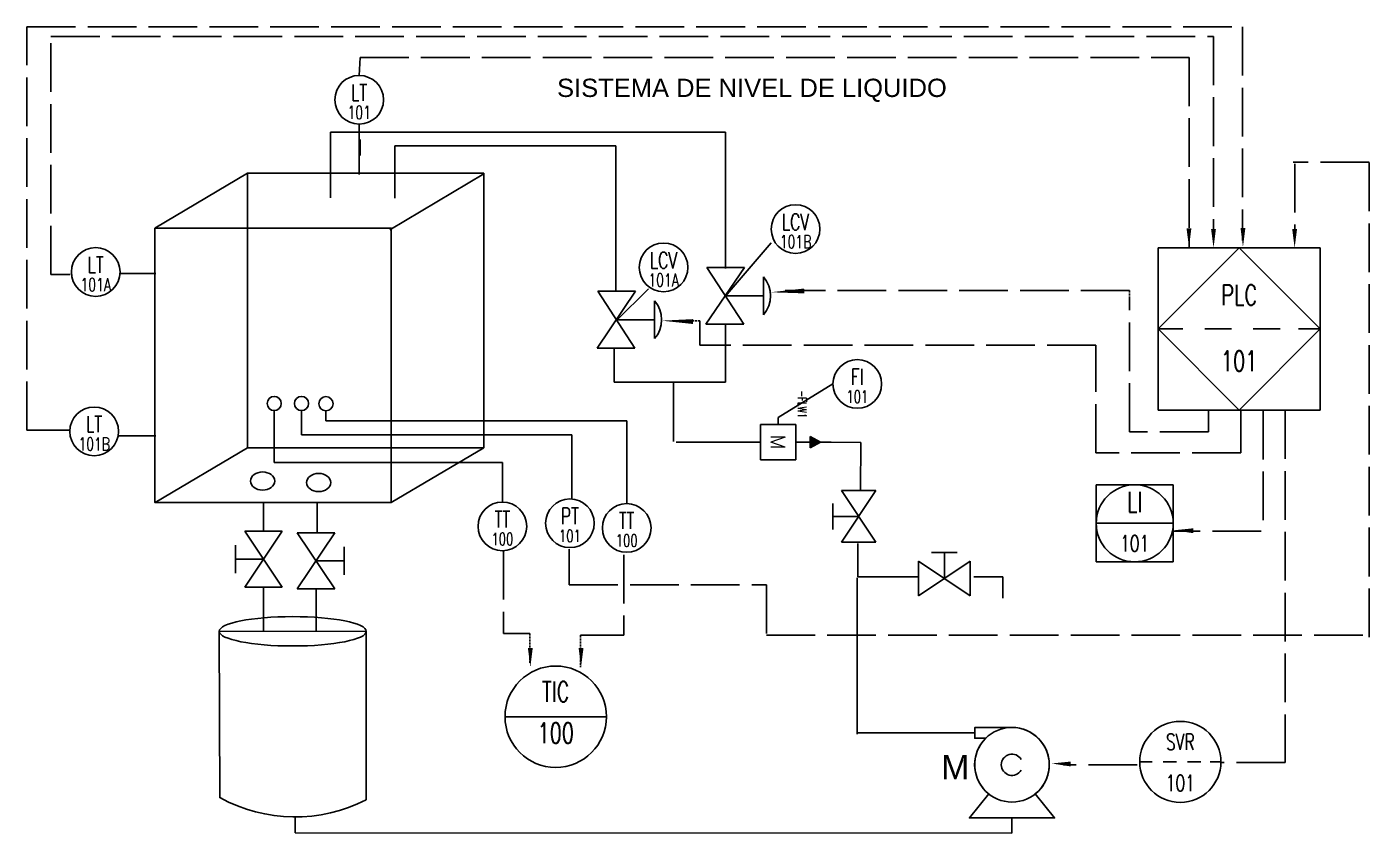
# Model space of a CAD drawing. Header units: inches. Extents: x 106 to 3517, y 102 to 1557.
# Drawn here: x 313 to 643.9, y 1358.5 to 1557.3 of the extents above; entities that cross this region are included whole.
import ezdxf
from ezdxf.enums import TextEntityAlignment as Align

# ---------------------------------------------------------------- set-up
doc = ezdxf.new("R2010")
doc.units = ezdxf.units.IN
doc.header["$MEASUREMENT"] = 0
doc.linetypes.add('ACAD_ISO02W100', pattern=[15, 12, -3])
doc.linetypes.add('DASHED', pattern=[0.75, 0.5, -0.25])
for name, color, linetype in [('MISC', 7, 'Continuous'), ('SYMS', 7, 'Continuous'), ('TAGS', 150, 'Continuous')]:
    doc.layers.add(name, color=color, linetype=linetype)
doc.styles.get("Standard").update_dxf_attribs({"font": 'arial.ttf'})
doc.styles.add('WD', font='romans.shx')

# ---------------------------------------------------------------- blocks, each defined once
blk = doc.blocks.new('HIN1_FIELD_MOUNT')
at = {"ltscale": 3.2258}
blk.add_circle((0, 0), 0.5, dxfattribs=at)
at = {"style": 'WD', "width": 0.7}
for tag, height, p in [('INST', 0.125, (-0.454, 0.471)), ('LOC', 0.125, (-0.454, 0.309)), ('TERM01', 0.0625, (-0.524, 0.018))]:
    blk.add_attdef(tag, text='', height=height, dxfattribs=at).set_placement(p, align=Align.RIGHT)
for tag, p, height in [('TERM04', (0.021, 0.531), 0.0625), ('X2TERM04', (0, 0.5), 0.005), ('X4TERM01', (-0.5, 0), 0.005), ('X1TERM03', (0.5, 0), 0.005), ('TERM03', (0.522, 0.018), 0.0625), ('RATING1', (0.513, -0.159), 0.125), ('DESC1', (0.513, -0.318), 0.125), ('X8TERM02', (0, -0.5), 0.005), ('TERM02', (0.023, -0.581), 0.0625), ('DESC2', (0.513, -0.508), 0.125), ('WDTAGALT', (0.513, -0.863), 0.125), ('DESC3', (0.513, -0.688), 0.125)]:
    blk.add_attdef(tag, p, '', height=height, dxfattribs=at)
blk.add_attdef('XREF', text='', height=0.0625, rotation=0.0625, dxfattribs=at).set_placement((0.546, 0.412), align=Align.TOP_CENTER)
for tag, p in [('TAG1_PART1', (0, 0.147)), ('TAG1_PART2', (0, -0.26))]:
    blk.add_attdef(tag, text='', height=0.125, dxfattribs=at).set_placement(p, align=Align.CENTER)
at = {"style": 'WD', "width": 0.7, "flags": 1}
for tag, p in [('WDTYPE', (-0.535, -0.17)), ('CAT', (-0.546, -0.253)), ('MFG', (-0.544, -0.28)), ('FAMILY', (-0.537, -0.223)), ('ASSYCODE', (-0.525, -0.306))]:
    blk.add_attdef(tag, text='', height=0.01, dxfattribs=at).set_placement(p, align=Align.CENTER)
blk = doc.blocks.new('VP1_CENTRIFUGAL_PUMP1')
at = {"ltscale": 3.2258}
for p, q in [((0.625, 0.5), (0.342, 0.273)), ((0.625, -0.5), (0.625, 0.5)), ((-0.437, 0), (-0.437, -0.436)), ((-0.312, -0.306), (-0.312, -0.436)), ((0.625, -0.5), (0.342, -0.273)), ((-0.437, -0.436), (-0.312, -0.436))]:
    blk.add_line(p, q, dxfattribs=at)
at = {"ltscale": 25.4}
blk.add_lwpolyline([(-0.312, -0.306), (-0.312, -0.436), (-0.437, -0.436), (-0.437, 0, -0.708958), (0.342, 0.273), (0.625, 0.5), (0.625, -0.5), (0.342, -0.273, -0.450073)], format="xyb", close=True, dxfattribs=at)
at = {"ltscale": 3.2258}
blk.add_circle((0, 0), 0.438, dxfattribs=at)
blk.add_arc((0, 0), 0.125, 120, 60, dxfattribs=at)
at = {"style": 'WD'}
for tag, height, p in [('INST', 0.125, (-0.433, 0.723)), ('LOC', 0.125, (-0.433, 0.537)), ('TAG1', 0.125, (-0.433, 0.359)), ('TERM03', 0.0625, (-0.469, 0.021)), ('TERM02', 0.0625, (-0.469, -0.196)), ('TERM01', 0.0625, (-0.399, -0.508))]:
    blk.add_attdef(tag, text='', height=height, dxfattribs=at).set_placement(p, align=Align.RIGHT)
blk.add_attdef('XREF', text='', height=0.0625, rotation=0.0625, dxfattribs=at).set_placement((0.777, 0.595), align=Align.TOP_CENTER)
for tag, p, height in [('X4TERM03', (-0.437, 0), 0.005), ('X2TERM04', (0, 0), 0.005), ('TERM04', (0.01, 0.011), 0.0625), ('RATING1', (0.647, -0.149), 0.125), ('X4TERM02', (-0.437, -0.218), 0.005), ('DESC1', (0.647, -0.366), 0.125), ('X8TERM01', (-0.375, -0.436), 0.005), ('DESC2', (0.647, -0.55), 0.125), ('DESC3', (0.647, -0.74), 0.125), ('WDTAGALT', (0.647, -0.925), 0.125)]:
    blk.add_attdef(tag, p, '', height=height, dxfattribs=at)
at = {"style": 'WD', "flags": 1}
for tag, p in [('WDTYPE', (-0.097, -0.246)), ('FAMILY', (-0.01, -0.17)), ('CAT', (-0.01, -0.214)), ('MFG', (-0.008, -0.246)), ('ASSYCODE', (0.02, -0.275))]:
    blk.add_attdef(tag, text='', height=0.01, dxfattribs=at).set_placement(p, align=Align.CENTER)
blk = doc.blocks.new('HIN1_INFRONT_MAIN')
at = {"ltscale": 0.127}
blk.add_line((-0.5, 0), (0.5, 0), dxfattribs=at)
at = {"ltscale": 3.2258}
blk.add_circle((0, 0), 0.5, dxfattribs=at)
at = {"style": 'WD', "width": 0.7}
for tag, height, p in [('INST', 0.125, (-0.481, 0.455)), ('LOC', 0.125, (-0.481, 0.293)), ('TERM01', 0.0625, (-0.524, 0.018))]:
    blk.add_attdef(tag, text='', height=height, dxfattribs=at).set_placement(p, align=Align.RIGHT)
for tag, p, height in [('TERM04', (0.021, 0.531), 0.0625), ('X2TERM04', (0, 0.5), 0.005), ('X4TERM01', (-0.5, 0), 0.005), ('X1TERM03', (0.5, 0), 0.005), ('TERM03', (0.522, 0.018), 0.0625), ('RATING1', (0.513, -0.162), 0.125), ('DESC1', (0.513, -0.321), 0.125), ('DESC2', (0.513, -0.51), 0.125), ('X8TERM02', (0, -0.5), 0.005), ('TERM02', (0.023, -0.581), 0.0625), ('DESC3', (0.513, -0.691), 0.125), ('WDTAGALT', (0.513, -0.866), 0.125)]:
    blk.add_attdef(tag, p, '', height=height, dxfattribs=at)
blk.add_attdef('XREF', text='', height=0.0625, rotation=0.0625, dxfattribs=at).set_placement((0.546, 0.412), align=Align.TOP_CENTER)
for tag, p in [('TAG1_PART1', (0, 0.147)), ('TAG1_PART2', (0, -0.26))]:
    blk.add_attdef(tag, text='', height=0.125, dxfattribs=at).set_placement(p, align=Align.CENTER)
at = {"style": 'WD', "width": 0.7, "flags": 1}
for tag, p in [('WDTYPE', (-0.535, -0.17)), ('CAT', (-0.546, -0.253)), ('FAMILY', (-0.537, -0.223)), ('MFG', (-0.544, -0.28)), ('ASSYCODE', (-0.525, -0.306))]:
    blk.add_attdef(tag, text='', height=0.01, dxfattribs=at).set_placement(p, align=Align.CENTER)
blk = doc.blocks.new('HIN1_INFRONT_MAIN_C')
for p, q in [((-0.5, -0.5), (-0.5, 0.5)), ((-0.5, 0.5), (0.5, 0.5)), ((0.5, 0.5), (0.5, -0.5)), ((0.5, -0.5), (-0.5, -0.5))]:
    blk.add_line(p, q)
at = {"ltscale": 0.127}
blk.add_line((-0.5, 0), (0.5, 0), dxfattribs=at)
at = {"ltscale": 3.2258}
blk.add_circle((0, 0), 0.5, dxfattribs=at)
at = {"style": 'WD', "width": 0.7}
for tag, height, p in [('INST', 0.125, (-0.553, 0.447)), ('LOC', 0.125, (-0.553, 0.285)), ('TERM01', 0.0625, (-0.524, 0.018))]:
    blk.add_attdef(tag, text='', height=height, dxfattribs=at).set_placement(p, align=Align.RIGHT)
for tag, p, height in [('TERM04', (0.021, 0.531), 0.0625), ('X2TERM04', (0, 0.5), 0.005), ('X4TERM01', (-0.5, 0), 0.005), ('X1TERM03', (0.5, 0), 0.005), ('TERM03', (0.522, 0.018), 0.0625), ('RATING1', (0.526, -0.16), 0.125), ('DESC1', (0.526, -0.319), 0.125), ('X8TERM02', (0, -0.5), 0.005), ('TERM02', (0.023, -0.581), 0.0625), ('DESC2', (0.526, -0.509), 0.125), ('DESC3', (0.526, -0.69), 0.125), ('WDTAGALT', (0.526, -0.864), 0.125)]:
    blk.add_attdef(tag, p, '', height=height, dxfattribs=at)
blk.add_attdef('XREF', text='', height=0.0625, rotation=0.0625, dxfattribs=at).set_placement((0.63, 0.377), align=Align.TOP_CENTER)
for tag, p in [('TAG1_PART1', (0, 0.147)), ('TAG1_PART2', (0, -0.26))]:
    blk.add_attdef(tag, text='', height=0.125, dxfattribs=at).set_placement(p, align=Align.CENTER)
at = {"style": 'WD', "width": 0.7, "flags": 1}
for tag, p in [('WDTYPE', (-0.577, -0.17)), ('CAT', (-0.587, -0.253)), ('MFG', (-0.586, -0.28)), ('FAMILY', (-0.579, -0.223)), ('ASSYCODE', (-0.566, -0.306))]:
    blk.add_attdef(tag, text='', height=0.01, dxfattribs=at).set_placement(p, align=Align.CENTER)
blk = doc.blocks.new('HIN1_BEHIND_MAIN_PLC')
for p, q in [((-0.5, -0.5), (-0.5, 0.5)), ((-0.5, 0.5), (0.5, 0.5)), ((0.5, 0.5), (0.5, -0.5)), ((-0.5, 0), (-0.347, 0)), ((-0.2117, 0), (-0.0466, 0)), ((0.0871, 0), (0.2526, 0)), ((0.3657, 0), (0.5, 0)), ((0.5, -0.5), (-0.5, -0.5))]:
    blk.add_line(p, q)
at = {"ltscale": 25.4, "flags": 128}
blk.add_lwpolyline([(0, 0.5), (-0.5, 0), (0, -0.5), (0.5, 0)], close=True, dxfattribs=at)
at = {"ltscale": 3.2258, "flags": 128}
blk.add_lwpolyline([(0, 0.5), (-0.5, 0), (0, -0.5), (0.5, 0)], close=True, dxfattribs=at)
blk.add_lwpolyline([(0, 0.5), (-0.5, 0), (0, -0.5), (0.5, 0)], close=True, dxfattribs=at)
at = {"style": 'WD', "width": 0.7}
for tag, height, p in [('INST', 0.125, (-0.5614, 0.4853)), ('LOC', 0.125, (-0.5614, 0.3237)), ('TERM01', 0.0625, (-0.5242, 0.0184))]:
    blk.add_attdef(tag, text='', height=height, dxfattribs=at).set_placement(p, align=Align.RIGHT)
for tag, p, height in [('TERM04', (0.0207, 0.5306), 0.0625), ('X2TERM04', (0, 0.5), 0.005), ('X4TERM01', (-0.5, 0), 0.005), ('X1TERM03', (0.5, 0), 0.005), ('TERM03', (0.5222, 0.0184), 0.0625), ('RATING1', (0.5215, -0.1549), 0.125), ('DESC1', (0.5215, -0.3138), 0.125), ('DESC2', (0.5215, -0.5037), 0.125), ('X8TERM02', (0, -0.5), 0.005), ('TERM02', (0.0233, -0.5809), 0.0625), ('DESC3', (0.5215, -0.6847), 0.125), ('WDTAGALT', (0.5215, -0.8588), 0.125)]:
    blk.add_attdef(tag, p, '', height=height, dxfattribs=at)
blk.add_attdef('XREF', text='', height=0.0625, rotation=0.0625, dxfattribs=at).set_placement((0.6297, 0.3767), align=Align.TOP_CENTER)
for tag, p in [('TAG1_PART1', (0, 0.147)), ('TAG1_PART2', (0, -0.2602))]:
    blk.add_attdef(tag, text='', height=0.125, dxfattribs=at).set_placement(p, align=Align.CENTER)
at = {"style": 'WD', "width": 0.7, "flags": 1}
for tag, p in [('WDTYPE', (-0.5767, -0.1697)), ('CAT', (-0.5871, -0.2531)), ('FAMILY', (-0.5789, -0.2227)), ('MFG', (-0.5859, -0.2796)), ('ASSYCODE', (-0.5662, -0.3061))]:
    blk.add_attdef(tag, text='', height=0.01, dxfattribs=at).set_placement(p, align=Align.CENTER)
blk = doc.blocks.new('HIN1_BEHIND_MAIN')
for p, q in [((-0.5, 0), (-0.347, 0)), ((-0.212, 0), (-0.047, 0)), ((0.087, 0), (0.253, 0)), ((0.366, 0), (0.5, 0))]:
    blk.add_line(p, q)
at = {"ltscale": 3.2258}
blk.add_circle((0, 0), 0.5, dxfattribs=at)
at = {"style": 'WD', "width": 0.7}
for tag, height, p in [('INST', 0.125, (-0.467, 0.442)), ('LOC', 0.125, (-0.467, 0.28)), ('TERM01', 0.0625, (-0.524, 0.018))]:
    blk.add_attdef(tag, text='', height=height, dxfattribs=at).set_placement(p, align=Align.RIGHT)
for tag, p, height in [('X2TERM04', (0, 0.5), 0.005), ('TERM04', (0.021, 0.531), 0.0625), ('X4TERM01', (-0.5, 0), 0.005), ('X1TERM03', (0.5, 0), 0.005), ('TERM03', (0.522, 0.018), 0.0625), ('RATING1', (0.52, -0.15), 0.125), ('DESC1', (0.52, -0.309), 0.125), ('X8TERM02', (0, -0.5), 0.005), ('DESC2', (0.52, -0.499), 0.125), ('TERM02', (0.023, -0.581), 0.0625), ('DESC3', (0.52, -0.68), 0.125), ('WDTAGALT', (0.52, -0.854), 0.125)]:
    blk.add_attdef(tag, p, '', height=height, dxfattribs=at)
blk.add_attdef('XREF', text='', height=0.0625, rotation=0.0625, dxfattribs=at).set_placement((0.546, 0.412), align=Align.TOP_CENTER)
for tag, p in [('TAG1_PART1', (0, 0.147)), ('TAG1_PART2', (0, -0.26))]:
    blk.add_attdef(tag, text='', height=0.125, dxfattribs=at).set_placement(p, align=Align.CENTER)
at = {"style": 'WD', "width": 0.7, "flags": 1}
for tag, p in [('WDTYPE', (-0.535, -0.17)), ('CAT', (-0.546, -0.253)), ('MFG', (-0.544, -0.28)), ('FAMILY', (-0.537, -0.223)), ('ASSYCODE', (-0.525, -0.306))]:
    blk.add_attdef(tag, text='', height=0.01, dxfattribs=at).set_placement(p, align=Align.CENTER)
blk = doc.blocks.new('VGVA1_SCREW_DOWN_VALVE')
for p, q in [((0.25, -0.375), (-0.25, 0.375)), ((-0.25, -0.375), (0.25, 0.375)), ((-0.25, 0.375), (0.25, 0.375)), ((0.187, 0.375), (-0.188, 0.375)), ((-0.375, -0.188), (-0.375, 0.187)), ((-0.375, 0), (0, 0)), ((0.25, -0.375), (-0.25, -0.375)), ((0.187, -0.375), (-0.188, -0.375))]:
    blk.add_line(p, q)
at = {"style": 'WD'}
for tag, p, height in [('X2TERM02', (0, 0.375), 0.005), ('TERM02', (0.009, 0.388), 0.0625), ('RATING1', (0.272, -0.134), 0.125), ('DESC1', (0.272, -0.35), 0.125), ('X8TERM01', (0, -0.375), 0.005), ('TERM01', (0.026, -0.447), 0.0625), ('DESC2', (0.272, -0.534), 0.125), ('DESC3', (0.272, -0.724), 0.125), ('WDTAGALT', (0.272, -0.9), 0.125)]:
    blk.add_attdef(tag, p, '', height=height, dxfattribs=at)
at = {"style": 'WD', "width": 0.7, "flags": 1}
blk.add_attdef('TAG1', text='', height=0.125, dxfattribs=at).set_placement((-0.476, 0.108), align=Align.RIGHT)
at = {"style": 'WD'}
blk.add_attdef('XREF', text='', height=0.0625, rotation=0.0625, dxfattribs=at).set_placement((0.4, 0.326), align=Align.TOP_CENTER)
at = {"style": 'WD', "width": 0.7}
for tag, p in [('INST', (-0.476, -0.068)), ('LOC', (-0.476, -0.235))]:
    blk.add_attdef(tag, text='', height=0.125, dxfattribs=at).set_placement(p, align=Align.RIGHT)
at = {"style": 'WD', "flags": 1}
for tag, p in [('WDTYPE', (-0.168, -0.021)), ('FAMILY', (-0.158, -0.04)), ('CAT', (-0.158, -0.085)), ('MFG', (-0.157, -0.116)), ('ASSYCODE', (-0.129, -0.145))]:
    blk.add_attdef(tag, text='', height=0.01, dxfattribs=at).set_placement(p, align=Align.CENTER)
blk = doc.blocks.new('VGVA1_DIAPHRAGM_VALVE2')
for p, q in [((-0.25, -0.375), (0.259, 0.375)), ((0.259, 0.375), (-0.241, 0.375)), ((0.25, -0.375), (-0.241, 0.375)), ((-0.5, -0.25), (-0.5, 0.25)), ((0, 0), (-0.5, 0)), ((0.25, -0.375), (-0.25, -0.375))]:
    blk.add_line(p, q)
blk.add_arc((-0.213, 0), 0.381, 138.9491, 221.0509)
at = {"style": 'WD'}
for tag, p, height in [('X2TERM02', (0, 0.375), 0.005), ('TERM02', (0.017, 0.388), 0.0625), ('RATING1', (0.261, -0.004), 0.125), ('DESC1', (0.261, -0.22), 0.125), ('DESC2', (0.261, -0.404), 0.125), ('X8TERM01', (0, -0.375), 0.005), ('TERM01', (0.026, -0.447), 0.0625), ('DESC3', (0.261, -0.594), 0.125), ('WDTAGALT', (0.261, -0.768), 0.125)]:
    blk.add_attdef(tag, p, '', height=height, dxfattribs=at)
at = {"style": 'WD', "flags": 1}
for tag, p in [('INST', (-0.664, 0.164)), ('LOC', (-0.664, -0.033)), ('TAG1', (-0.664, -0.238))]:
    blk.add_attdef(tag, text='', height=0.125, dxfattribs=at).set_placement(p, align=Align.RIGHT)
at = {"style": 'WD'}
blk.add_attdef('XREF', text='', height=0.0625, rotation=0.0625, dxfattribs=at).set_placement((0.395, 0.337), align=Align.TOP_CENTER)
at = {"style": 'WD', "flags": 1}
for tag, p in [('WDTYPE', (-0.16, 0.046)), ('FAMILY', (-0.158, -0.04)), ('CAT', (-0.158, -0.085)), ('MFG', (-0.157, -0.116)), ('ASSYCODE', (-0.129, -0.145))]:
    blk.add_attdef(tag, text='', height=0.01, dxfattribs=at).set_placement(p, align=Align.CENTER)
blk = doc.blocks.new('VFL1_MAGNETIC_FLOWMETER')
h = blk.add_hatch(color=256)
h.paths.add_polyline_path([(0, -0.151), (-0.08, -0.296), (0, -0.296)])
h.paths.add_polyline_path([(0, -0.296), (0.08, -0.296), (0, -0.151)])
for p, q in [((0, -0.5), (0, 0)), ((-0.08, -0.296), (0, -0.151)), ((0, -0.151), (0.08, -0.296)), ((0, -0.296), (-0.08, -0.296)), ((0, -0.296), (0.08, -0.296)), ((-0.25, -0.75), (-0.35, -0.75)), ((0, -1.5), (0, -1))]:
    blk.add_line(p, q)
at = {"ltscale": 3.2258}
for p, q in [((-0.25, -0.5), (0.25, -0.5)), ((-0.25, -1), (-0.25, -0.5)), ((0.25, -0.5), (0.25, -1)), ((0.25, -1), (-0.25, -1))]:
    blk.add_line(p, q, dxfattribs=at)
at = {"style": 'WD', "width": 0.7}
for tag, p, height in [('X2TERM02', (0, 0), 0.005), ('TERM02', (0.012, -0.075), 0.0625), ('RATING1', (0.331, -0.613), 0.125), ('X2TERM03', (-0.25, -0.75), 0.005), ('DESC1', (0.331, -0.772), 0.125), ('DESC2', (0.331, -0.949), 0.125), ('DESC3', (0.331, -1.117), 0.125), ('WDTAGALT', (0.331, -1.277), 0.125), ('X8TERM01', (0, -1.5), 0.005), ('TERM01', (0.008, -1.481), 0.0625)]:
    blk.add_attdef(tag, p, '', height=height, dxfattribs=at)
for tag, height, p in [('INST', 0.125, (-0.322, -0.148)), ('LOC', 0.125, (-0.338, -0.31)), ('TAG1', 0.125, (-0.338, -0.473)), ('TERM03', 0.0625, (-0.268, -0.732))]:
    blk.add_attdef(tag, text='', height=height, dxfattribs=at).set_placement(p, align=Align.RIGHT)
blk.add_attdef('XREF', text='', height=0.0625, rotation=0.0625, dxfattribs=at).set_placement((0.18, -0.403), align=Align.TOP_CENTER)
at = {"style": 'WD'}
blk.add_attdef('TEXT', text='', height=0.2, dxfattribs=at).set_placement((0, -0.75), align=Align.MIDDLE_CENTER)
at = {"style": 'WD', "width": 0.7, "flags": 1}
for tag, p in [('WDTYPE', (-0.202, -1.054)), ('CAT', (-0.212, -1.138)), ('FAMILY', (-0.204, -1.107)), ('MFG', (-0.211, -1.164)), ('ASSYCODE', (-0.191, -1.191))]:
    blk.add_attdef(tag, text='', height=0.01, dxfattribs=at).set_placement(p, align=Align.CENTER)

msp = doc.modelspace()

# ---------------------------------------------------------------- linework, layer by layer
at = {"color": 114, "linetype": 'ACAD_ISO02W100', "true_color": 0x139b48}
for p, q in [((313.03, 1457.84), (313.03, 1557.31)), ((313.03, 1557.31), (612.61, 1557.31)), ((318.98, 1554.93), (605.46, 1554.93)), ((605.46, 1554.93), (605.46, 1504.6)), ((612.61, 1557.31), (612.61, 1504.6)), ((318.98, 1496.28), (318.98, 1554.81)), ((394.94, 1545.32), (395.17, 1549.78)), ((395.17, 1549.78), (599.51, 1549.78)), ((599.51, 1549.78), (599.51, 1502.89)), ((395.17, 1529.57), (395.17, 1525.61)), ((643.86, 1523.97), (625.13, 1523.97)), ((625.53, 1523.57), (625.53, 1504.47)), ((643.86, 1406.84), (643.86, 1523.97)), ((323.74, 1496.28), (318.98, 1496.28)), ((323.74, 1457.84), (313.03, 1457.84)), ((430.51, 1428.1), (430.51, 1407.76)), ((446.71, 1428.56), (446.71, 1419.78)), ((460.13, 1427.17), (460.13, 1407.3)), ((446.71, 1419.78), (495.3, 1419.78)), ((495.3, 1419.78), (495.3, 1407.3)), ((430.51, 1407.76), (436.99, 1407.76)), ((460.13, 1407.3), (449.48, 1407.3)), ((495.3, 1407.3), (643.38, 1407.3))]:
    msp.add_line(p, q, dxfattribs=at)
for p, q in [((394.94, 1520.93), (394.94, 1533.32)), ((387.91, 1531.31), (485.19, 1531.31)), ((387.91, 1531.31), (387.91, 1515.19)), ((485.19, 1497.77), (485.19, 1531.31)), ((403.7, 1515.05), (403.7, 1527.98)), ((458.18, 1527.98), (403.7, 1527.98)), ((458.18, 1492.15), (458.18, 1527.98)), ((344.58, 1507.69), (367.39, 1521.2)), ((402.5, 1507.24), (425.65, 1521.04)), ((485.13, 1490.87), (496.48, 1504.09)), ((336.1, 1496.54), (344.8, 1496.54)), ((458.28, 1484.83), (466.22, 1492.76)), ((485.19, 1469.68), (485.19, 1483.91)), ((457.81, 1477.92), (457.81, 1469.68)), ((457.81, 1469.68), (485.19, 1469.68)), ((472.44, 1469.68), (472.44, 1455.07)), ((498.18, 1461.04), (511.71, 1469.27)), ((374, 1462.7), (374, 1449.9)), ((380.73, 1462.7), (380.73, 1456.73)), ((386.75, 1462.64), (386.75, 1460.17)), ((386.75, 1460.17), (460.93, 1460.17)), ((460.93, 1460.17), (460.93, 1439.78)), ((335.72, 1456.49), (344.8, 1456.49)), ((380.73, 1456.73), (447.31, 1456.73)), ((447.31, 1456.73), (447.31, 1440.87)), ((344.62, 1440.02), (367.39, 1453.53)), ((402.83, 1440.02), (425.64, 1453.53)), ((518.57, 1454.86), (511.02, 1454.92)), ((518.57, 1454.87), (518.46, 1443.14)), ((374, 1449.9), (430.29, 1449.9)), ((430.29, 1449.9), (430.24, 1440.16)), ((371.35, 1432.99), (371.35, 1440.02)), ((384.57, 1440.02), (384.57, 1432.56)), ((517.82, 1429.97), (517.82, 1421.73)), ((517.65, 1421.48), (517.65, 1382.93)), ((517.82, 1421.73), (532.82, 1421.73)), ((546.41, 1421.74), (553.6, 1421.74)), ((553.6, 1421.74), (553.6, 1416.45)), ((371.35, 1419.15), (371.36, 1408.28)), ((384.3, 1418.72), (384.3, 1408.29)), ((360.45, 1408.28), (396.7, 1408.29)), ((360.45, 1408.28), (360.61, 1367.27)), ((396.7, 1408.29), (396.7, 1366.76)), ((546.53, 1383.26), (517.6, 1383.26)), ((379.18, 1362.51), (379.18, 1358.62)), ((555.83, 1362.26), (555.83, 1358.53)), ((379.18, 1358.62), (555.83, 1358.53))]:
    msp.add_line(p, q)
at = {"color": 40, "linetype": 'ACAD_ISO02W100', "true_color": 0xf8d731}
for p, q in [((584.83, 1492.32), (499.92, 1492.32)), ((584.83, 1457.45), (584.83, 1490.34)), ((478.89, 1478.85), (478.89, 1484.79)), ((576.5, 1478.85), (478.89, 1478.85)), ((576.5, 1452.3), (576.5, 1478.85)), ((604.27, 1462.66), (604.27, 1457.45)), ((612.21, 1462.78), (612.21, 1452.3)), ((617.74, 1462.66), (617.74, 1433.45)), ((623.14, 1462.78), (623.14, 1375.93)), ((604.27, 1457.45), (584.83, 1457.45)), ((612.21, 1452.3), (576.5, 1452.3)), ((617.25, 1432.96), (595.82, 1432.96)), ((586.68, 1375.41), (568.54, 1375.41)), ((623.14, 1375.93), (607.47, 1375.93))]:
    msp.add_line(p, q, dxfattribs=at)
at = {"color": 40, "linetype": 'DASHED', "true_color": 0xf8d731}
for p, q in [((584.83, 1490.34), (584.83, 1492.32)), ((478.89, 1484.79), (472.94, 1484.79))]:
    msp.add_line(p, q, dxfattribs=at)
at = {"linetype": 'ACAD_ISO02W100'}
msp.add_line((485.08, 1454.92), (472.44, 1454.92), dxfattribs=at)
at = {"color": 114, "linetype": 'DASHED', "true_color": 0x139b48}
for p, q in [((436.99, 1407.76), (436.99, 1400.37)), ((449.48, 1407.3), (449.48, 1399.44))]:
    msp.add_line(p, q, dxfattribs=at)
for points in [[(367.39, 1521.2), (425.64, 1521.2), (425.64, 1453.53), (367.39, 1453.53)], [(344.58, 1507.69), (402.83, 1507.69), (402.83, 1440.02), (344.58, 1440.02)]]:
    msp.add_lwpolyline(points, close=True)
at = {"color": 114, "true_color": 0x139b48}
for points in [[(599.45, 1507.65, 1.2, 0, 0), (599.45, 1502.94, 0, 0, 0)], [(605.5, 1507.5, 1.2, 0, 0), (605.5, 1502.79, 0, 0, 0)], [(612.76, 1507.73, 1.2, 0, 0), (612.76, 1503.02, 0, 0, 0)], [(625.49, 1507.5, 1.2, 0, 0), (625.49, 1502.79, 0, 0, 0)], [(437.12, 1404.16, 1.2, 0, 0), (437.12, 1399.44, 0, 0, 0)], [(449.62, 1404.16, 1.2, 0, 0), (449.62, 1399.44, 0, 0, 0)]]:
    msp.add_lwpolyline(points, format="xyseb", dxfattribs=at)
at = {"color": 40, "true_color": 0xf8d731}
for points in [[(504.63, 1492.2, 1.2, 0, 0), (496.28, 1491.87, 0, 0, 0)], [(477.24, 1484.65, 1.2, 0, 0), (469.48, 1484.87, 0, 0, 0)], [(600.5, 1433.08, 1.2, 0, 0), (595.82, 1433.2, 0, 0, 0)], [(570.28, 1375.58, 1.2, 0, 0), (565.6, 1375.71, 0, 0, 0)]]:
    msp.add_lwpolyline(points, format="xyseb", dxfattribs=at)
for centre in [(374, 1464.46), (380.73, 1464.46), (386.75, 1464.4)]:
    msp.add_circle(centre, 1.75)
msp.add_arc((379.14, 1400.96), 38.44, 241.1851, 297.1825)
for centre, major_axis, ratio in [((371.13, 1445.33), (2.99, 0), 0.750001), ((384.95, 1444.96), (2.99, 0), 0.750001), ((378.57, 1408.29), (18.13, 0), 0.199743)]:
    msp.add_ellipse(centre, major_axis=major_axis, ratio=ratio)

# ---------------------------------------------------------------- block references
at = {"layer": 'SYMS'}
ref = msp.add_blockref('HIN1_FIELD_MOUNT', (394.94, 1539.32), dxfattribs=dict(at, xscale=12, yscale=12, zscale=12))
ref.add_attrib('TAG1_PART1', 'LT', dxfattribs={"layer": 'TAGS', "color": 0, "height": 4, "style": 'WD', "width": 0.7}).set_placement((394.94, 1541.09), align=Align.MIDDLE)
ref.add_attrib('TAG1_PART2', '101', dxfattribs={"layer": 'TAGS', "color": 0, "height": 3.2, "style": 'WD', "width": 0.7}).set_placement((394.94, 1536.2), align=Align.MIDDLE)
ref = msp.add_blockref('HIN1_FIELD_MOUNT', (502.48, 1507.45), dxfattribs=dict(at, xscale=12, yscale=12, zscale=12))
ref.add_attrib('TAG1_PART1', 'LCV', dxfattribs={"layer": 'TAGS', "color": 0, "height": 4, "style": 'WD', "width": 0.7}).set_placement((502.48, 1509.21), align=Align.MIDDLE)
ref.add_attrib('TAG1_PART2', '101B', dxfattribs={"layer": 'TAGS', "color": 0, "height": 3.2, "style": 'WD', "width": 0.7}).set_placement((502.48, 1504.32), align=Align.MIDDLE)
ref = msp.add_blockref('HIN1_FIELD_MOUNT', (330, 1496.87), dxfattribs=dict(at, xscale=12, yscale=12, zscale=12))
ref.add_attrib('TAG1_PART1', 'LT', dxfattribs={"layer": 'TAGS', "color": 0, "height": 4, "style": 'WD', "width": 0.7}).set_placement((330, 1498.63), align=Align.MIDDLE)
ref.add_attrib('TAG1_PART2', '101A', dxfattribs={"layer": 'TAGS', "color": 0, "height": 3.2, "style": 'WD', "width": 0.7}).set_placement((330, 1493.75), align=Align.MIDDLE)
ref = msp.add_blockref('HIN1_FIELD_MOUNT', (469.95, 1498), dxfattribs=dict(at, xscale=12, yscale=12, zscale=12))
ref.add_attrib('TAG1_PART1', 'LCV', dxfattribs={"layer": 'TAGS', "color": 0, "height": 4, "style": 'WD', "width": 0.7}).set_placement((469.95, 1499.77), align=Align.MIDDLE)
ref.add_attrib('TAG1_PART2', '101A', dxfattribs={"layer": 'TAGS', "color": 0, "height": 3.2, "style": 'WD', "width": 0.7}).set_placement((469.95, 1494.88), align=Align.MIDDLE)
ref = msp.add_blockref('HIN1_BEHIND_MAIN_PLC', (611.82, 1482.82), dxfattribs=dict(at, xscale=40, yscale=40, zscale=40))
ref.add_attrib('TAG1_PART1', 'PLC', dxfattribs={"layer": 'TAGS', "color": 6, "height": 5, "style": 'WD', "width": 0.7}).set_placement((611.82, 1488.69), align=Align.CENTER)
ref.add_attrib('TAG1_PART2', '101', dxfattribs={"layer": 'TAGS', "color": 6, "height": 5, "style": 'WD', "width": 0.7}).set_placement((611.82, 1472.41), align=Align.CENTER)
for name, p, xscale, yscale, zscale, rotation in [('VGVA1_DIAPHRAGM_VALVE2', (485.25, 1491.01), 18.66886731189051, 18.66886731189051, 18.66886731189051, 180), ('VGVA1_DIAPHRAGM_VALVE2', (458.4, 1485.11), 18.66886731189051, 18.66886731189051, 18.66886731189051, 180), ('VGVA1_SCREW_DOWN_VALVE', (384.3, 1425.64), 18.44874495746975, 18.44874495746975, 18.44874495746975, 180.0000000000006), ('VGVA1_SCREW_DOWN_VALVE', (539.16, 1421.3), 17.04599790948609, 17.04599790948609, 17.04599790948609, 270), ('VP1_CENTRIFUGAL_PUMP1', (555.83, 1375.39), 21, 21, 21, 270)]:
    msp.add_blockref(name, p, dxfattribs=dict(at, xscale=xscale, yscale=yscale, zscale=zscale, rotation=rotation))
ref = msp.add_blockref('HIN1_FIELD_MOUNT', (517.71, 1469.27), dxfattribs=dict(at, xscale=12, yscale=12, zscale=12))
ref.add_attrib('TAG1_PART1', 'FI', dxfattribs={"layer": 'TAGS', "color": 0, "height": 4, "style": 'WD', "width": 0.7}).set_placement((517.71, 1471.03), align=Align.MIDDLE)
ref.add_attrib('TAG1_PART2', '101', dxfattribs={"layer": 'TAGS', "color": 0, "height": 3, "style": 'WD', "width": 0.7}).set_placement((517.71, 1466.15), align=Align.MIDDLE)
at = {"layer": 'SYMS', "linetype": 'ACAD_ISO02W100'}
ref = msp.add_blockref('VFL1_MAGNETIC_FLOWMETER', (511.28, 1454.92), dxfattribs=dict(at, xscale=17.4607953322527, yscale=17.4607953322527, zscale=17.4607953322527, rotation=270))
ref.add_attrib('TEXT', 'M', dxfattribs={"layer": 'MISC', "height": 3.49, "rotation": 270, "style": 'WD'}).set_placement((498.18, 1454.92), align=Align.MIDDLE_CENTER)
ref.add_attrib('TAG1', '-FLW1', dxfattribs={"layer": 'TAGS', "height": 2.183, "rotation": 270, "style": 'WD', "width": 0.7}).set_placement((503.01, 1460.82), align=Align.RIGHT)
at = {"layer": 'SYMS'}
ref = msp.add_blockref('HIN1_FIELD_MOUNT', (329.62, 1457.58), dxfattribs=dict(at, xscale=12, yscale=12, zscale=12))
ref.add_attrib('TAG1_PART1', 'LT', dxfattribs={"layer": 'TAGS', "color": 0, "height": 4, "style": 'WD', "width": 0.7}).set_placement((329.62, 1459.35), align=Align.MIDDLE)
ref.add_attrib('TAG1_PART2', '101B', dxfattribs={"layer": 'TAGS', "color": 0, "height": 3.2, "style": 'WD', "width": 0.7}).set_placement((329.62, 1454.46), align=Align.MIDDLE)
for p, xscale, yscale, zscale in [((518.05, 1436.63), 17.04599790948609, 17.04599790948609, 17.04599790948609), ((371.35, 1426.07), 18.44874495746975, 18.44874495746975, 18.44874495746975)]:
    msp.add_blockref('VGVA1_SCREW_DOWN_VALVE', p, dxfattribs=dict(at, xscale=xscale, yscale=yscale, zscale=zscale))
ref = msp.add_blockref('HIN1_INFRONT_MAIN_C', (586.08, 1434.91), dxfattribs=dict(at, xscale=19, yscale=19, zscale=19))
ref.add_attrib('TAG1_PART1', 'LI', dxfattribs={"layer": 'TAGS', "color": 0, "height": 5, "style": 'WD', "width": 0.7}).set_placement((586.08, 1437.7), align=Align.CENTER)
ref.add_attrib('TAG1_PART2', '101', dxfattribs={"layer": 'TAGS', "color": 0, "height": 4, "style": 'WD', "width": 0.7}).set_placement((586.08, 1429.97), align=Align.MIDDLE)
ref = msp.add_blockref('HIN1_FIELD_MOUNT', (430.24, 1434.16), dxfattribs=dict(at, xscale=12, yscale=12, zscale=12))
ref.add_attrib('TAG1_PART1', 'TT', dxfattribs={"layer": 'TAGS', "color": 0, "height": 4, "style": 'WD', "width": 0.7}).set_placement((430.24, 1435.92), align=Align.MIDDLE)
ref.add_attrib('TAG1_PART2', '100', dxfattribs={"layer": 'TAGS', "color": 0, "height": 3, "style": 'WD', "width": 0.7}).set_placement((430.24, 1431.04), align=Align.MIDDLE)
ref = msp.add_blockref('HIN1_FIELD_MOUNT', (446.87, 1434.93), dxfattribs=dict(at, xscale=12, yscale=12, zscale=12))
ref.add_attrib('TAG1_PART1', 'PT', dxfattribs={"layer": 'TAGS', "color": 0, "height": 4, "style": 'WD', "width": 0.7}).set_placement((446.87, 1436.69), align=Align.MIDDLE)
ref.add_attrib('TAG1_PART2', '101', dxfattribs={"layer": 'TAGS', "color": 0, "height": 3, "style": 'WD', "width": 0.7}).set_placement((446.87, 1431.81), align=Align.MIDDLE)
ref = msp.add_blockref('HIN1_FIELD_MOUNT', (460.87, 1433.78), dxfattribs=dict(at, xscale=12, yscale=12, zscale=12))
ref.add_attrib('TAG1_PART1', 'TT', dxfattribs={"layer": 'TAGS', "color": 0, "height": 4, "style": 'WD', "width": 0.7}).set_placement((460.87, 1435.55), align=Align.MIDDLE)
ref.add_attrib('TAG1_PART2', '100', dxfattribs={"layer": 'TAGS', "color": 0, "height": 3, "style": 'WD', "width": 0.7}).set_placement((460.87, 1430.66), align=Align.MIDDLE)
ref = msp.add_blockref('HIN1_INFRONT_MAIN', (443.38, 1387.23), dxfattribs=dict(at, xscale=25, yscale=25, zscale=25))
ref.add_attrib('TAG1_PART1', 'TIC', dxfattribs={"layer": 'TAGS', "color": 0, "height": 5, "style": 'WD', "width": 0.7}).set_placement((443.38, 1390.91), align=Align.CENTER)
ref.add_attrib('TAG1_PART2', '100', dxfattribs={"layer": 'TAGS', "color": 0, "height": 5, "style": 'WD', "width": 0.7}).set_placement((443.38, 1380.73), align=Align.CENTER)
ref = msp.add_blockref('HIN1_BEHIND_MAIN', (597.32, 1376.09), dxfattribs=dict(at, xscale=20, yscale=20, zscale=20))
ref.add_attrib('TAG1_PART1', 'SVR', dxfattribs={"layer": 'TAGS', "color": 6, "height": 4, "style": 'WD', "width": 0.7}).set_placement((597.32, 1379.03), align=Align.CENTER)
ref.add_attrib('TAG1_PART2', '101', dxfattribs={"layer": 'TAGS', "color": 6, "height": 4, "style": 'WD', "width": 0.7}).set_placement((597.32, 1370.89), align=Align.MIDDLE)

# ---------------------------------------------------------------- texts
at = {"attachment_point": 1}
for s, width, heights, insert, char_height in [('SISTEMA DE NIVEL DE LIQUIDO', 98.032, [6.88], (443.71, 1544.52), 4.5), ('M', 13.2388, [0], (538.36, 1377.83), 6)]:
    msp.add_mtext_dynamic_manual_height_columns(s, width=width, gutter_width=12.5, heights=heights, dxfattribs=dict(at, insert=insert, char_height=char_height))

doc.saveas('drawing.dxf')
